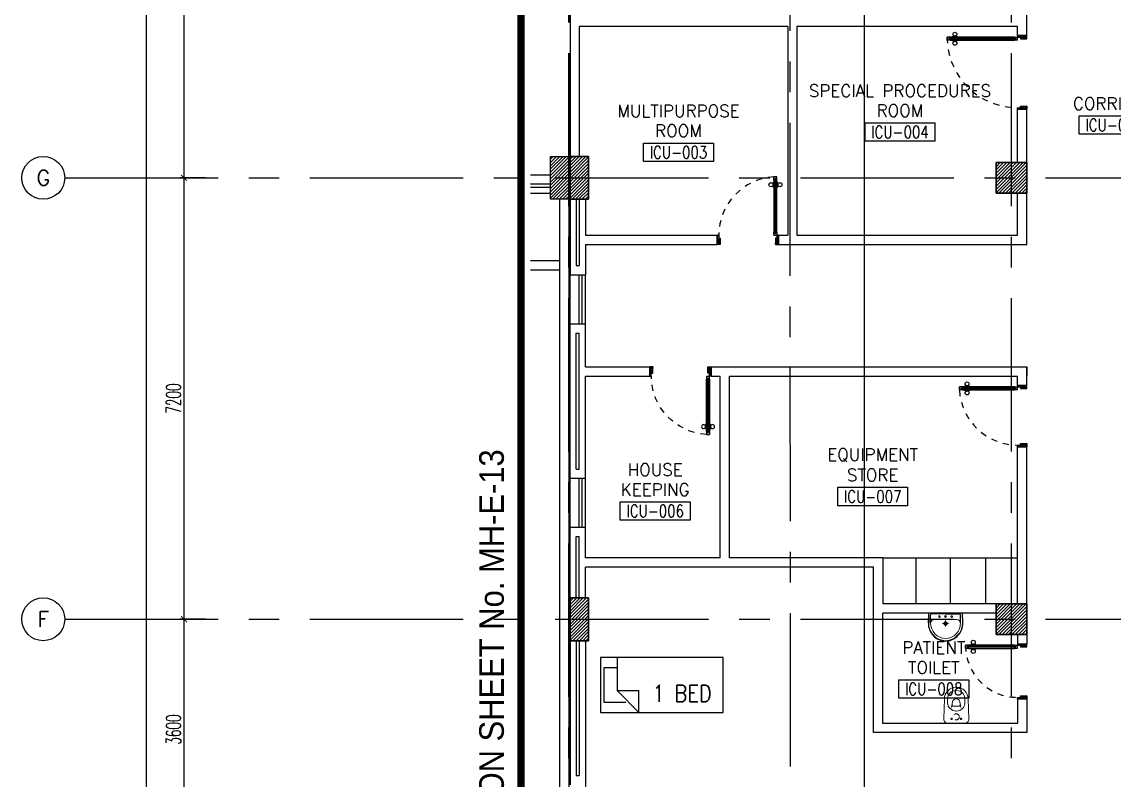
# Model space of a CAD drawing. Extents: x -0.4 to 93.5, y -1.1 to 78.4.
# Drawn here: x -0.35 to 17.47, y 17.52 to 29.89 of the extents above; entities that cross this region are included whole.
import ezdxf
from ezdxf.enums import TextEntityAlignment as Align

# ---------------------------------------------------------------- set-up
doc = ezdxf.new("R2010")
doc.units = 0
doc.header["$MEASUREMENT"] = 0
doc.header["$PDMODE"] = 34
for name, pattern in [('CENTER2', [1.125, 0.75, -0.125, 0.125, -0.125]), ('CENTERX2', [4, 2.5, -0.5, 0.5, -0.5]), ('DASHED', [0.75, 0.5, -0.25]), ('HIDDEN', [0.375, 0.25, -0.125]), ('HIDDEN2', [0.1875, 0.125, -0.0625])]:
    doc.linetypes.add(name, pattern=pattern)
doc.layers.get('0').update_dxf_attribs({"color": 11, "linetype": 'CONTINUOUS'})
doc.layers.get('DEFPOINTS').update_dxf_attribs({"color": 11, "linetype": 'CONTINUOUS'})
for name, color, linetype in [('AX-CR', 11, 'CONTINUOUS'), ('AX-DIM', 11, 'CONTINUOUS'), ('AX-TXT', 11, 'CONTINUOUS'), ('AXES', 11, 'CENTERX2'), ('COL', 11, 'CONTINUOUS'), ('COUNTER', 11, 'CONTINUOUS'), ('DOOR', 11, 'CONTINUOUS'), ('ELEV', 11, 'CONTINUOUS'), ('FIX', 11, 'CONTINUOUS'), ('FUR', 11, 'CONTINUOUS'), ('HAT', 11, 'CONTINUOUS'), ('INSUL', 11, 'CONTINUOUS'), ('RM-BOX', 11, 'CONTINUOUS'), ('RM-NAME', 11, 'CONTINUOUS'), ('RM-NO', 11, 'CONTINUOUS'), ('ROOF', 11, 'CONTINUOUS'), ('RS20', 11, 'CONTINUOUS'), ('SHAFT', 11, 'CONTINUOUS'), ('SUNI-FUR', 11, 'CONTINUOUS'), ('TXT1', 11, 'CONTINUOUS'), ('WALL', 11, 'CONTINUOUS'), ('WIN', 11, 'CONTINUOUS')]:
    doc.layers.add(name, color=color, linetype=linetype)
doc.styles.add('ROMANS', font='ROMANS.shx', dxfattribs={"width": 0.6})
doc.styles.add('RS20', font='ROMANS.shx', dxfattribs={"height": 0.2})
doc.styles.add('TTXT', font='swisse.ttf', dxfattribs={"width": 0.6})
doc.dimstyles.new('STANDARD in', dxfattribs={"dimtxt": 0.24, "dimasz": 0.1, "dimexe": 0.07, "dimexo": 0.05, "dimgap": 0.05, "dimtad": 1, "dimdec": 0, "dimlfac": 1000, "dimzin": 0, "dimdsep": 46, "dimtxsty": 'ROMANS', "dimblk": 'ARCHTICK', "dimcen": 0.05, "dimdle": 0.05, "dimclrd": 7, "dimclre": 7, "dimclrt": 2, "dimadec": 0, "dimazin": 0, "dimtfac": 1, "dimtdec": 0, "dimtmove": 2, "dimatfit": 3, "dimldrblk": 'ARCHTICK', "dimfxl": 0, "dimtolj": 1, "dimtzin": 0, "dimarcsym": 0})

# ---------------------------------------------------------------- blocks, each defined once
blk = doc.blocks.new('AXL')
at = {"layer": 'AX-CR'}
blk.add_circle((-350, 0), 350, dxfattribs=at)
at = {"layer": 'AX-TXT', "style": 'ROMANS'}
blk.add_attdef('AX', text='', height=250, dxfattribs=at).set_placement((-350, 0), align=Align.MIDDLE)
blk = doc.blocks.new('_ARCHTICK')
at = {"color": 0, "linetype": 'ByBlock', "const_width": 0.15}
blk.add_lwpolyline([(-0.5, -0.5), (0.5, 0.5)], dxfattribs=at)
blk = doc.blocks.new('*D126')
at = {"layer": 'AX-DIM', "color": 7, "lineweight": -2, "ltscale": 0.3}
for p, q in [((1.683, 5.45), (1.683, 64.87)), ((5.705, 64.82), (1.613, 64.82)), ((6.384, 5.5), (1.613, 5.5))]:
    blk.add_line(p, q, dxfattribs=at)
at = {"layer": 'DEFPOINTS', "color": 0, "ltscale": 0.3}
for p in [(1.683, 64.82), (5.755, 64.82), (6.434, 5.5)]:
    blk.add_point(p, dxfattribs=at)
at = {"layer": 'AX-DIM', "color": 7, "lineweight": -2, "ltscale": 0.3, "xscale": 0.1, "yscale": 0.1, "zscale": 0.1}
for p, rotation in [((1.683, 64.82), 90), ((1.683, 5.5), 270)]:
    blk.add_blockref('_ARCHTICK', p, dxfattribs=dict(at, rotation=rotation))
at = {"layer": 'AX-DIM', "color": 2, "ltscale": 0.3, "insert": (1.513, 35.16), "char_height": 0.24, "attachment_point": 5, "rotation": 90, "style": 'ROMANS'}
blk.add_mtext('\\A1;59320', dxfattribs=at)
blk = doc.blocks.new('*D117')
at = {"layer": 'AX-DIM', "color": 7, "lineweight": -2, "ltscale": 0.3}
for p, q in [((2.645, 33.35), (2.225, 33.35)), ((2.295, 27.3), (2.295, 33.4)), ((2.645, 27.35), (2.225, 27.35))]:
    blk.add_line(p, q, dxfattribs=at)
at = {"layer": 'DEFPOINTS', "color": 0, "ltscale": 0.3}
for p in [(2.295, 33.35), (2.695, 33.35), (2.695, 27.35)]:
    blk.add_point(p, dxfattribs=at)
at = {"layer": 'AX-DIM', "color": 7, "lineweight": -2, "ltscale": 0.3, "xscale": 0.1, "yscale": 0.1, "zscale": 0.1}
for p, rotation in [((2.295, 33.35), 90), ((2.295, 27.35), 270)]:
    blk.add_blockref('_ARCHTICK', p, dxfattribs=dict(at, rotation=rotation))
at = {"layer": 'AX-DIM', "color": 2, "ltscale": 0.3, "insert": (2.125, 30.35), "char_height": 0.24, "attachment_point": 5, "rotation": 90, "style": 'ROMANS'}
blk.add_mtext('\\A1;6000', dxfattribs=at)
blk = doc.blocks.new('*D116')
at = {"layer": 'AX-DIM', "color": 7, "lineweight": -2, "ltscale": 0.3}
for p, q in [((2.645, 27.35), (2.225, 27.35)), ((2.295, 20.1), (2.295, 27.4)), ((2.645, 20.15), (2.225, 20.15))]:
    blk.add_line(p, q, dxfattribs=at)
at = {"layer": 'DEFPOINTS', "color": 0, "ltscale": 0.3}
for p in [(2.295, 27.35), (2.695, 27.35), (2.695, 20.15)]:
    blk.add_point(p, dxfattribs=at)
at = {"layer": 'AX-DIM', "color": 7, "lineweight": -2, "ltscale": 0.3, "xscale": 0.1, "yscale": 0.1, "zscale": 0.1}
for p, rotation in [((2.295, 27.35), 90), ((2.295, 20.15), 270)]:
    blk.add_blockref('_ARCHTICK', p, dxfattribs=dict(at, rotation=rotation))
at = {"layer": 'AX-DIM', "color": 2, "ltscale": 0.3, "insert": (2.125, 23.75), "char_height": 0.24, "attachment_point": 5, "rotation": 90, "style": 'ROMANS'}
blk.add_mtext('\\A1;7200', dxfattribs=at)
blk = doc.blocks.new('*D115')
at = {"layer": 'AX-DIM', "color": 7, "lineweight": -2, "ltscale": 0.3}
for p, q in [((2.645, 20.15), (2.225, 20.15)), ((2.295, 16.5), (2.295, 20.2)), ((2.645, 16.55), (2.225, 16.55))]:
    blk.add_line(p, q, dxfattribs=at)
at = {"layer": 'DEFPOINTS', "color": 0, "ltscale": 0.3}
for p in [(2.295, 20.15), (2.695, 20.15), (2.695, 16.55)]:
    blk.add_point(p, dxfattribs=at)
at = {"layer": 'AX-DIM', "color": 7, "lineweight": -2, "ltscale": 0.3, "xscale": 0.1, "yscale": 0.1, "zscale": 0.1}
for p, rotation in [((2.295, 20.15), 90), ((2.295, 16.55), 270)]:
    blk.add_blockref('_ARCHTICK', p, dxfattribs=dict(at, rotation=rotation))
at = {"layer": 'AX-DIM', "color": 2, "ltscale": 0.3, "insert": (2.125, 18.35), "char_height": 0.24, "attachment_point": 5, "rotation": 90, "style": 'ROMANS'}
blk.add_mtext('\\A1;3600', dxfattribs=at)
blk = doc.blocks.new('*X82')
at = {"color": 0}
for p, q in [((80579, 132658), (81071, 133150)), ((80579, 132711), (81018, 133150)), ((80579, 132764), (80965, 133150)), ((80579, 132817), (80912, 133150)), ((80579, 132870), (80859, 133150)), ((80579, 132923), (80806, 133150)), ((80579, 132976), (80753, 133150)), ((80579, 133029), (80700, 133150)), ((80579, 133082), (80647, 133150)), ((80579, 133135), (80594, 133150)), ((80624, 132650), (81079, 133105)), ((80677, 132650), (81079, 133052)), ((80730, 132650), (81079, 132999)), ((80783, 132650), (81079, 132946)), ((80836, 132650), (81079, 132892)), ((80890, 132650), (81079, 132839)), ((80943, 132650), (81079, 132786)), ((80996, 132650), (81079, 132733)), ((81049, 132650), (81079, 132680))]:
    blk.add_line(p, q, dxfattribs=at)
blk = doc.blocks.new('COL50')
at = {"layer": 'COL'}
blk.add_lwpolyline([(-250, 250), (-250, -250), (250, -250), (250, 250)], close=True, dxfattribs=at)
blk = doc.blocks.new('C11')
at = {"layer": 'HAT'}
h = blk.add_hatch(dxfattribs=at)
h.set_pattern_fill('ANSI31', color=256, scale=300, style=0)
h.set_pattern_definition([(45, (-248556.182, -75061.005), (-26.5165043, 26.5165043), [])])
h.paths.add_polyline_path([(300, 700), (0, 700), (0, 350), (300, 350)])
h.paths.add_polyline_path([(300, 350), (0, 350), (0, 0), (300, 0)])
at = {"layer": 'COL'}
blk.add_lwpolyline([(300, 700), (300, 0), (0, 0), (0, 700)], close=True, dxfattribs=at)
blk = doc.blocks.new('C11D')
at = {"layer": 'COL', "linetype": 'ByBlock'}
for p in [(-320, 0), (0, 0)]:
    blk.add_blockref('C11', p, dxfattribs=at)
blk = doc.blocks.new('DOOR90')
at = {"layer": 'DOOR', "color": 0, "linetype": 'ByBlock'}
for p, q in [((-150, 0), (-150, -25)), ((-150, 0), (0, 0)), ((0, -50), (0, 0)), ((-1000, -25), (-1000, -75)), ((-1000, -75), (-1000, -25)), ((-950, -25), (-1000, -25)), ((-950, -75), (-1000, -75)), ((-970, -42), (-970, -58)), ((-950, -42), (-970, -42)), ((-950, -58), (-970, -58)), ((-950, -25), (-950, -42)), ((-950, -58), (-950, -75)), ((-918, -25), (-918, -18)), ((-828, -18), (-918, -18)), ((-918, -75), (-918, -82)), ((-828, -82), (-918, -82)), ((-905, -18), (-905, -9)), ((-905, -9), (-840, -9)), ((-905, -18), (-840, -18)), ((-905, -82), (-905, -91)), ((-905, -82), (-840, -82)), ((-905, -91), (-840, -91)), ((-840, -18), (-840, -9)), ((-840, -82), (-840, -91)), ((-828, -25), (-828, -18)), ((-828, -75), (-828, -82)), ((-200, -42), (-200, -25)), ((-200, -25), (-150, -25)), ((-180, -42), (-200, -42)), ((-200, -75), (-200, -58)), ((-200, -58), (-180, -58)), ((-150, -75), (-200, -75)), ((-180, -58), (-180, -42)), ((-150, -75), (-150, -25)), ((-150, -25), (-100, -25)), ((-100, -25), (-100, -50)), ((-100, -50), (0, -50)), ((-150, -900), (-150, -875)), ((-150, -875), (-100, -875)), ((-100, -850), (0, -850)), ((-100, -875), (-100, -850)), ((0, -850), (0, -900)), ((0, -900), (-150, -900)), ((-150, -900), (0, -900))]:
    blk.add_line(p, q, dxfattribs=at)
at = {"layer": 'DOOR', "color": 9, "linetype": 'ByBlock'}
for p, q in [((0, -50), (-114, 0)), ((0, -50), (-40, 0)), ((0, -50), (-100, -37)), ((0, -850), (-114, -900)), ((0, -850), (-100, -863)), ((0, -850), (-40, -900))]:
    blk.add_line(p, q, dxfattribs=at)
at = {"layer": 'DOOR', "linetype": 'ByBlock'}
for p, q in [((-200, -25), (-950, -25)), ((-200, -42), (-950, -42)), ((-200, -58), (-950, -58)), ((-950, -75), (-200, -75))]:
    blk.add_line(p, q, dxfattribs=at)
at = {"layer": 'DOOR', "color": 0, "linetype": 'ByBlock'}
for centre in [(-873, 24), (-873, -124)]:
    blk.add_circle(centre, 32.4, dxfattribs=at)
at = {"layer": 'DOOR', "color": 9, "linetype": 'ByBlock'}
for centre, radius, start, end in [((0, -50), 154, 161.1053, 166.2858), ((0, -50), 134, 158.1598, 169.28), ((0, -50), 94.4, 148.0182, 180), ((0, -50), 74.4, 137.7764, 180), ((0, -50), 114, 154.0838, 167.3774), ((0, -50), 54.4, 113.2074, 180), ((0, -50), 34.4, 90, 180), ((0, -50), 14.4, 90, 180), ((0, -850), 154, 193.7142, 198.8947), ((0, -850), 134, 190.72, 201.8402), ((0, -850), 94.4, 180, 211.9818), ((0, -850), 74.4, 180, 222.2236), ((0, -850), 54.4, 180, 246.7926), ((0, -850), 34.4, 180, 270), ((0, -850), 14.4, 180, 270)]:
    blk.add_arc(centre, radius, start, end, dxfattribs=at)
at = {"layer": 'DOOR', "linetype": 'HIDDEN', "ltscale": 0.5}
blk.add_arc((-150, -25), 850, 180, 270, dxfattribs=at)
blk = doc.blocks.new('RM1')
at = {"layer": 'RM-BOX'}
blk.add_lwpolyline([(570, -200), (-570, -200), (-570, -500), (570, -500)], close=True, dxfattribs=at)
at = {"layer": 'RM-NAME', "style": 'ROMANS'}
for tag, p in [('ROOMNAME1', (0, 324)), ('ROOMNAME2', (0, 0))]:
    blk.add_attdef(tag, text='', height=200, dxfattribs=at).set_placement(p, align=Align.MIDDLE)
at = {"layer": 'RM-NO', "style": 'ROMANS', "width": 0.8}
blk.add_attdef('ROOMNO', text='', height=200, dxfattribs=at).set_placement((0, -350), align=Align.MIDDLE)
blk = doc.blocks.new('DOOR100')
at = {"layer": 'DOOR', "color": 0, "linetype": 'ByBlock'}
for p, q in [((-25, 1300), (-75, 1300)), ((-75, 1300), (-25, 1300)), ((-75, 1250), (-75, 1300)), ((-58, 1250), (-75, 1250)), ((-42, 1270), (-58, 1270)), ((-58, 1250), (-58, 1270)), ((-42, 1250), (-42, 1270)), ((-25, 1250), (-42, 1250)), ((-25, 1250), (-25, 1300)), ((-82, 1205), (-91, 1205)), ((-91, 1205), (-91, 1140)), ((-82, 1140), (-91, 1140)), ((-75, 1218), (-82, 1218)), ((-82, 1128), (-82, 1218)), ((-82, 1205), (-82, 1140)), ((-75, 1128), (-82, 1128)), ((-25, 1218), (-18, 1218)), ((-25, 1128), (-18, 1128)), ((-18, 1128), (-18, 1218)), ((-18, 1205), (-9, 1205)), ((-18, 1205), (-18, 1140)), ((-18, 1140), (-9, 1140)), ((-9, 1205), (-9, 1140)), ((-75, 200), (-58, 200)), ((-75, 150), (-75, 200)), ((-58, 200), (-58, 180)), ((-58, 180), (-42, 180)), ((-42, 200), (-25, 200)), ((-42, 180), (-42, 200)), ((-25, 200), (-25, 150)), ((-1200, 0), (-1200, 150)), ((-1200, 150), (-1175, 150)), ((-1200, 150), (-1200, 0)), ((-1150, 0), (-1200, 0)), ((-1175, 150), (-1175, 100)), ((-1175, 100), (-1150, 100)), ((-1150, 100), (-1150, 0)), ((-75, 150), (-25, 150)), ((-50, 100), (-50, 0)), ((-25, 100), (-50, 100)), ((-50, 0), (0, 0)), ((0, 150), (-25, 150)), ((-25, 150), (-25, 100)), ((0, 150), (0, 0))]:
    blk.add_line(p, q, dxfattribs=at)
at = {"layer": 'DOOR', "linetype": 'ByBlock'}
for p, q in [((-75, 1250), (-75, 200)), ((-58, 200), (-58, 1250)), ((-42, 200), (-42, 1250)), ((-25, 200), (-25, 1250)), ((0, 0), (0, 150))]:
    blk.add_line(p, q, dxfattribs=at)
at = {"layer": 'DOOR', "color": 9, "linetype": 'ByBlock'}
for p, q in [((-1150, 0), (-1200, 114)), ((-1150, 0), (-1200, 40)), ((-1150, 0), (-1163, 100)), ((-50, 0), (0, 114)), ((-50, 0), (-37, 100)), ((-50, 0), (0, 40))]:
    blk.add_line(p, q, dxfattribs=at)
at = {"layer": 'DOOR', "color": 0, "linetype": 'ByBlock'}
for centre in [(-124, 1173), (24, 1173)]:
    blk.add_circle(centre, 32.4, dxfattribs=at)
at = {"layer": 'DOOR', "linetype": 'HIDDEN', "ltscale": 0.5}
blk.add_arc((-25, 150), 1150, 90, 180.0001, dxfattribs=at)
at = {"layer": 'DOOR', "color": 9, "linetype": 'ByBlock'}
for centre, radius, start, end in [((-1150, 0), 154, 103.7142, 108.8947), ((-1150, 0), 134, 100.72, 111.8402), ((-1150, 0), 94.4, 90, 121.9818), ((-1150, 0), 74.4, 90, 132.2236), ((-1150, 0), 54.4, 90, 156.7926), ((-1150, 0), 34.4, 90, 180), ((-1150, 0), 14.4, 90, 180), ((-50, 0), 94.4, 58.0182, 90), ((-50, 0), 74.4, 47.7764, 90), ((-50, 0), 54.4, 23.2074, 90), ((-50, 0), 34.4, 0, 90), ((-50, 0), 14.4, 0, 90), ((-50, 0), 134, 68.1598, 79.28), ((-50, 0), 114, 64.0838, 77.3774), ((-50, 0), 154, 71.1053, 76.2858)]:
    blk.add_arc(centre, radius, start, end, dxfattribs=at)
blk = doc.blocks.new('LAV1')
at = {"layer": 'FIX', "linetype": 'ByBlock', "ltscale": 0.3}
for p, q in [((-280, 210), (-275, 50)), ((-245, 210), (-245, 85)), ((245, 210), (245, 85)), ((280, 210), (275, 50)), ((0, 60), (-220, 60)), ((0, 60), (220, 60))]:
    blk.add_line(p, q, dxfattribs=at)
at = {"layer": 'FIX', "linetype": 'Continuous', "lineweight": 20}
for p, q in [((-275, 210), (-275, 50)), ((275, 210), (275, 50)), ((0, 50), (-275, 50)), ((0, 50), (-252, 50)), ((0, 155), (-181, 155)), ((0, 155), (181, 155)), ((0, 50), (252, 50)), ((0, 50), (275, 50))]:
    blk.add_line(p, q, dxfattribs=at)
at = {"layer": 'FIX', "linetype": 'DASHED', "lineweight": 20, "ltscale": 0.05}
for p, q in [((50, 220), (-50, 220)), ((0, 170), (0, 270)), ((0, 170), (0, 270))]:
    blk.add_line(p, q, dxfattribs=at)
at = {"layer": 'FIX', "lineweight": 20}
for p, q in [((16, 107), (-15, 107)), ((0, 92), (0, 123))]:
    blk.add_line(p, q, dxfattribs=at)
for centre, radius in [((0, 220), 29.5), ((0, 220), 22.5), ((0, 107), 15.5)]:
    blk.add_circle(centre, radius, dxfattribs=at)
at = {"layer": 'FIX', "linetype": 'HIDDEN', "lineweight": 20, "ltscale": 0.05}
for centre in [(-100, 107), (100, 107)]:
    blk.add_circle(centre, 12.4, dxfattribs=at)
at = {"layer": 'FIX', "linetype": 'ByBlock', "ltscale": 0.3}
for centre, radius, start, end in [((7, 220), 287, 91.3776, 182.0064), ((-7, 220), 287, 357.9936, 88.6224), ((-220, 85), 24.9, 179.7021, 269.9486), ((220, 85), 24.9, 270.0514, 0.2979)]:
    blk.add_arc(centre, radius, start, end, dxfattribs=at)
at = {"layer": 'FIX', "linetype": 'Continuous', "lineweight": 20}
for centre, radius, start, end in [((8, 217), 283, 91.6988, 181.351), ((8, 212), 253, 91.7328, 180.4884), ((-8, 217), 283, 358.649, 88.3012), ((-8, 212), 253, 359.5116, 88.2672), ((-179, 222), 66.9, 190.2006, 268.0786), ((179, 222), 66.9, 271.9214, 349.7994)]:
    blk.add_arc(centre, radius, start, end, dxfattribs=at)
blk = doc.blocks.new('WC1')
at = {"layer": 'FIX', "lineweight": 20}
for p, q in [((-210, 204), (-538, 194)), ((-727, 5), (-727, -5)), ((-674, 5), (-674, -5)), ((-534, 24), (-540, 0)), ((-540, 0), (-534, -24)), ((-475, 141), (-538, 141)), ((-395, 76), (-490, 60)), ((-339, 5), (-339, -5)), ((-538, -141), (-475, -141)), ((-490, -60), (-395, -76)), ((-538, -194), (-210, -204))]:
    blk.add_line(p, q, dxfattribs=at)
at = {"layer": 'FIX', "linetype": 'Continuous', "lineweight": 20}
blk.add_line((-420, -47), (-420, 45), dxfattribs=at)
at = {"layer": 'FIX', "lineweight": 20}
blk.add_lwpolyline([(-213, -204), (-210, -204, 0.414214), (-137, -131), (-137, 0), (-137, 131, 0.414214), (-210, 204)], format="xyb", dxfattribs=at)
at = {"layer": 'FIX', "linetype": 'HIDDEN2', "lineweight": 20, "ltscale": 0.3}
blk.add_circle((-245, 0), 49.8, dxfattribs=at)
at = {"layer": 'FIX', "linetype": 'HIDDEN', "lineweight": 20, "ltscale": 0.05}
for centre in [(-213, 78), (-213, -77)]:
    blk.add_circle(centre, 11.6, dxfattribs=at)
at = {"layer": 'FIX', "lineweight": 20}
for centre, radius, start, end in [((-538, 5), 189, 90, 180), ((-538, 5), 136, 90, 180), ((-473, -7), 68.2, 128.9242, 152.8468), ((-464, -18), 82, 108.496, 128.9242), ((-475, 5), 136, 360, 90), ((-538, -5), 189, 180, 270), ((-538, -5), 136, 180, 270), ((-473, 7), 68.2, 207.1532, 231.0758), ((-464, 18), 82, 231.0758, 251.504), ((-475, -5), 136, 270, 0)]:
    blk.add_arc(centre, radius, start, end, dxfattribs=at)
at = {"layer": 'FIX', "linetype": 'Continuous', "lineweight": 20}
for centre, start, end in [((-443, 46), 357.6662, 91.6121), ((-442, -46), 268.3879, 2.3338)]:
    blk.add_arc(centre, 22.3, start, end, dxfattribs=at)
blk = doc.blocks.new('DOOR-10')
at = {"layer": 'DOOR', "color": 0, "linetype": 'ByBlock'}
for p, q in [((-26, 1100), (-76, 1100)), ((-76, 1100), (-26, 1100)), ((-76, 1050), (-76, 1100)), ((-43, 1070), (-59, 1070)), ((-59, 1050), (-59, 1070)), ((-43, 1050), (-43, 1070)), ((-26, 1050), (-26, 1100)), ((-83, 1005), (-92, 1005)), ((-92, 1005), (-92, 940)), ((-83, 940), (-92, 940)), ((-76, 1018), (-83, 1018)), ((-83, 928), (-83, 1018)), ((-83, 1005), (-83, 940)), ((-76, 928), (-83, 928)), ((-59, 1050), (-76, 1050)), ((-26, 1050), (-43, 1050)), ((-26, 1018), (-18, 1018)), ((-26, 928), (-18, 928)), ((-18, 928), (-18, 1018)), ((-18, 1005), (-9, 1005)), ((-18, 1005), (-18, 940)), ((-18, 940), (-9, 940)), ((-9, 1005), (-9, 940)), ((-76, 200), (-59, 200)), ((-76, 150), (-76, 200)), ((-59, 200), (-59, 180)), ((-59, 180), (-43, 180)), ((-43, 200), (-26, 200)), ((-43, 180), (-43, 200)), ((-26, 200), (-26, 150)), ((-1001, 0), (-1001, 150)), ((-1001, 150), (-976, 150)), ((-1001, 150), (-1001, 0)), ((-951, 0), (-1001, 0)), ((-976, 150), (-976, 100)), ((-976, 100), (-951, 100)), ((-951, 100), (-951, 0)), ((-76, 150), (-26, 150)), ((-51, 100), (-51, 0)), ((-26, 100), (-51, 100)), ((-51, 0), (-1, 0)), ((-1, 150), (-26, 150)), ((-26, 150), (-26, 100))]:
    blk.add_line(p, q, dxfattribs=at)
at = {"layer": 'DOOR', "linetype": 'ByBlock'}
for p, q in [((-76, 1050), (-76, 200)), ((-59, 200), (-59, 1050)), ((-43, 200), (-43, 1050)), ((-26, 200), (-26, 1050))]:
    blk.add_line(p, q, dxfattribs=at)
at = {"layer": 'DOOR', "color": 9, "linetype": 'ByBlock'}
for p, q in [((-951, 0), (-1001, 114)), ((-951, 0), (-1001, 40)), ((-951, 0), (-964, 100)), ((-51, 0), (-1, 114)), ((-51, 0), (-37, 100)), ((-51, 0), (-1, 40)), ((-1, 0), (-1, 150))]:
    blk.add_line(p, q, dxfattribs=at)
at = {"layer": 'DOOR', "color": 0, "linetype": 'ByBlock'}
for centre in [(-124, 973), (23, 973)]:
    blk.add_circle(centre, 32.4, dxfattribs=at)
at = {"layer": 'DOOR', "linetype": 'HIDDEN', "ltscale": 0.5}
blk.add_arc((-23, 149), 952, 93.1482, 179.9482, dxfattribs=at)
at = {"layer": 'DOOR', "color": 9, "linetype": 'ByBlock'}
for centre, radius, start, end in [((-951, 0), 154, 103.7142, 108.8947), ((-951, 0), 134, 100.72, 111.8402), ((-951, 0), 94.4, 90, 121.9818), ((-951, 0), 74.4, 90, 132.2236), ((-951, 0), 54.4, 90, 156.7926), ((-951, 0), 34.4, 90, 180), ((-951, 0), 14.4, 90, 180), ((-51, 0), 94.4, 58.0182, 90), ((-51, 0), 74.4, 47.7764, 90), ((-51, 0), 54.4, 23.2074, 90), ((-51, 0), 34.4, 0, 90), ((-51, 0), 14.4, 0, 90), ((-51, 0), 134, 68.1598, 79.28), ((-51, 0), 114, 64.0838, 77.3774), ((-51, 0), 154, 71.1053, 76.2858)]:
    blk.add_arc(centre, radius, start, end, dxfattribs=at)

msp = doc.modelspace()

# ---------------------------------------------------------------- linework, layer by layer
at = {"layer": 'AXES'}
for p, q in [((15.7924, -1.1143), (15.7924, 77.6984)), ((8.5724, -1.1143), (8.5724, 77.3484)), ((8.5924, -1.1143), (8.5924, 77.3484)), ((12.1924, 5.75), (12.1674, 64.57)), ((0.35, 27.35), (24.7924, 27.35)), ((0.35, 20.15), (24.7924, 20.15))]:
    msp.add_line(p, q, dxfattribs=at)
at = {"layer": 'COUNTER', "linetype": 'ByBlock'}
for p, q in [((13.6924, 21.15), (15.8924, 21.15)), ((14.2333, 21.15), (14.2333, 20.4)), ((14.7924, 21.15), (14.7924, 20.4)), ((15.3696, 21.15), (15.3696, 20.4))]:
    msp.add_line(p, q, dxfattribs=at)
at = {"layer": 'ELEV', "linetype": 'CENTER2', "const_width": 0.12}
msp.add_lwpolyline([(7.7917, 4.3737), (7.7917, 68.212)], dxfattribs=at)
at = {"layer": 'FUR'}
for p, q in [((11.0888, 19.5265), (9.0888, 19.5265)), ((9.0888, 19.5265), (9.0888, 18.6265)), ((9.3604, 19.5265), (9.3604, 18.9877)), ((11.0888, 18.6265), (11.0888, 19.5265)), ((9.1442, 19.3566), (9.1442, 18.7987)), ((9.3604, 19.3566), (9.1442, 19.3566)), ((9.3604, 18.9877), (9.7138, 18.9877)), ((9.3604, 18.9877), (9.7138, 18.6265)), ((9.7138, 18.6265), (9.7138, 18.9877)), ((9.1442, 18.7987), (9.5039, 18.7987)), ((9.0888, 18.6265), (11.0888, 18.6265))]:
    msp.add_line(p, q, dxfattribs=at)
at = {"layer": 'INSUL'}
for p, q in [((7.9459, 27.25), (8.2724, 27.25)), ((7.9459, 27.2), (8.2724, 27.2)), ((8.6924, 27), (8.6924, 25.9182)), ((8.7424, 27), (8.7424, 25.9182)), ((8.6924, 25.9182), (8.7424, 25.9182)), ((8.6924, 24.8182), (8.7424, 24.8182)), ((8.6924, 22.5994), (8.6924, 24.8182)), ((8.7424, 22.5994), (8.7424, 24.8182)), ((8.6924, 22.5994), (8.7424, 22.5994)), ((8.6924, 20.5), (8.6924, 21.4994)), ((8.6924, 21.4994), (8.7424, 21.4994)), ((8.7424, 20.5), (8.7424, 21.4994)), ((8.6924, 19.8), (8.6924, 17.6)), ((8.7424, 19.8), (8.7424, 17.6)), ((8.6924, 17.6), (8.7424, 17.6))]:
    msp.add_line(p, q, dxfattribs=at)
at = {"layer": 'ROOF'}
for p, q in [((8.5724, 27.1), (8.5724, 5.7)), ((8.4224, 27), (8.4224, 13.3))]:
    msp.add_line(p, q, dxfattribs=at)
at = {"layer": 'SHAFT', "color": 7, "linetype": 'ByBlock'}
for p, q in [((7.9459, 26), (8.4224, 26)), ((7.9459, 25.85), (8.4224, 25.85))]:
    msp.add_line(p, q, dxfattribs=at)
at = {"layer": 'SUNI-FUR', "linetype": 'Continuous'}
msp.add_line((13.3924, 5.75), (13.3924, 64.57), dxfattribs=at)
at = {"layer": 'WALL'}
for p, q in [((8.5924, 33.1), (8.5924, 27.6)), ((16.0424, 29.67), (16.0424, 32.55)), ((8.7424, 29.82), (8.7424, 27.7)), ((15.8924, 29.67), (15.8924, 29.82)), ((15.8924, 27.6), (15.8924, 28.47)), ((16.0424, 26.265), (16.0424, 28.47)), ((7.9459, 27.4), (8.2724, 27.4)), ((7.9459, 27.1), (8.2724, 27.1)), ((15.8924, 26.415), (15.8924, 27.1)), ((8.5924, 27), (8.5924, 25.7682)), ((8.8424, 27), (8.8424, 26.415)), ((8.8424, 26.265), (8.8424, 25.7682)), ((8.5924, 25.7682), (8.8424, 25.7682)), ((8.5924, 24.9682), (8.8424, 24.9682)), ((8.5924, 22.4494), (8.5924, 24.9682)), ((8.8424, 24.265), (8.8424, 24.9682)), ((16.0424, 23.965), (16.0424, 24.265)), ((8.8424, 22.4494), (8.8424, 24.115)), ((11.0424, 21.15), (11.0424, 24.115)), ((11.1924, 21.15), (11.1924, 24.115)), ((15.8924, 23.965), (15.8924, 24.115)), ((15.8924, 20.4), (15.8924, 22.965)), ((16.0424, 20.4), (16.0424, 22.965)), ((8.5924, 22.4494), (8.8424, 22.4494)), ((8.5924, 20.5), (8.5924, 21.6494)), ((8.5924, 21.6494), (8.8424, 21.6494)), ((8.8424, 21.15), (8.8424, 21.6494)), ((8.8424, 20.5), (8.8424, 21)), ((8.5924, 19.8), (8.5924, 17.45)), ((8.8424, 19.8), (8.8424, 17.45)), ((15.8924, 19.9), (15.8924, 19.75)), ((16.0424, 19.9), (16.0424, 19.75)), ((15.8924, 19.75), (16.0424, 19.75)), ((15.8924, 18.85), (16.0424, 18.85)), ((15.8924, 18.85), (15.8924, 18.45)), ((16.0424, 18.85), (16.0424, 18.3))]:
    msp.add_line(p, q, dxfattribs=at)
at = {"layer": 'WALL', "linetype": 'ByBlock'}
for p, q in [((12.1424, 29.82), (8.7424, 29.82)), ((12.1424, 29.82), (12.1424, 26.415)), ((15.8924, 29.82), (12.2924, 29.82)), ((12.2924, 29.82), (12.2924, 26.415)), ((16.0424, 29.67), (15.8924, 29.67)), ((16.0424, 28.47), (15.8924, 28.47)), ((8.8424, 26.415), (10.9924, 26.415)), ((10.9924, 26.415), (10.9924, 26.265)), ((11.9924, 26.415), (11.9924, 26.265)), ((11.9924, 26.415), (12.1424, 26.415)), ((12.2924, 26.415), (15.8924, 26.415)), ((8.8424, 26.265), (10.9924, 26.265)), ((11.9924, 26.265), (16.0424, 26.265)), ((8.8424, 24.265), (9.8924, 24.265)), ((9.8924, 24.265), (9.8924, 24.115)), ((10.8924, 24.265), (10.8924, 24.115)), ((10.8924, 24.265), (16.0424, 24.265)), ((16.0424, 24.265), (16.0424, 24.115)), ((8.8424, 24.115), (9.8924, 24.115)), ((10.8924, 24.115), (11.0424, 24.115)), ((11.1924, 24.115), (15.8924, 24.115)), ((16.0424, 23.965), (15.8924, 23.965)), ((16.0424, 22.965), (15.8924, 22.965)), ((11.0424, 21.15), (8.8424, 21.15)), ((13.6924, 21.15), (11.1924, 21.15)), ((13.6924, 21.15), (13.6924, 20.4)), ((13.5424, 21), (8.8424, 21)), ((13.5424, 18.3), (13.5424, 21)), ((15.5424, 20.4), (13.6924, 20.4)), ((15.5424, 20.25), (13.6924, 20.25)), ((13.6924, 18.45), (13.6924, 20.25)), ((8.8424, 18.65), (8.8424, 13.3)), ((15.8924, 18.45), (13.6924, 18.45)), ((16.0424, 18.3), (13.5424, 18.3))]:
    msp.add_line(p, q, dxfattribs=at)
at = {"layer": 'WALL', "linetype": 'ByBlock', "ltscale": 0.3}
for points in [[(8.2724, 27.7), (8.5724, 27.7), (8.5724, 27), (8.2724, 27)], [(8.5924, 27), (8.8924, 27), (8.8924, 27.7), (8.5924, 27.7)], [(15.5424, 27.6), (16.0424, 27.6), (16.0424, 27.1), (15.5424, 27.1)], [(8.5924, 19.8), (8.8924, 19.8), (8.8924, 20.5), (8.5924, 20.5)], [(15.5424, 20.4), (16.0424, 20.4), (16.0424, 19.9), (15.5424, 19.9)]]:
    msp.add_lwpolyline(points, close=True, dxfattribs=at)
at = {"layer": 'WIN'}
for p, q in [((8.5924, 24.9682), (8.5924, 25.7682)), ((8.7424, 24.9682), (8.7424, 25.7682)), ((8.7924, 24.9682), (8.7924, 25.7682)), ((8.8424, 24.9682), (8.8424, 25.7682)), ((8.5924, 21.6494), (8.5924, 22.4494)), ((8.7424, 21.6494), (8.7424, 22.4494)), ((8.7924, 21.6494), (8.7924, 22.4494)), ((8.8424, 21.6494), (8.8424, 22.4494))]:
    msp.add_line(p, q, dxfattribs=at)

# ---------------------------------------------------------------- block references
at = {"layer": 'AXES', "xscale": 0.001, "yscale": 0.001, "zscale": 0.001}
for p, values in [((0.35, 27.35), {'AX': 'G'}), ((0.35, 20.15), {'AX': 'F'})]:
    msp.add_blockref('AXL', p, dxfattribs=at).add_auto_attribs(values)
at = {"layer": 'COL', "linetype": 'ByBlock', "xscale": 0.001, "yscale": 0.001, "zscale": 0.001}
for name, p in [('C11D', (8.5924, 27)), ('C11', (8.5924, 19.8))]:
    msp.add_blockref(name, p, dxfattribs=at)
at = {"layer": 'COL', "xscale": 0.001, "yscale": 0.001, "zscale": 0.001}
for p in [(15.7924, 27.35), (15.7924, 20.15)]:
    msp.add_blockref('COL50', p, dxfattribs=at)
at = {"layer": 'DOOR', "color": 0, "linetype": 'ByBlock', "xscale": 0.001, "yscale": 0.001, "zscale": 0.001, "rotation": 90}
msp.add_blockref('DOOR100', (16.0424, 29.67), dxfattribs=at)
at = {"layer": 'DOOR', "color": 0, "linetype": 'ByBlock', "ltscale": 0.3, "xscale": 0.001, "yscale": 0.001, "zscale": 0.001}
msp.add_blockref('DOOR-10', (11.9931, 26.265), dxfattribs=at)
at = {"layer": 'DOOR', "color": 0, "linetype": 'ByBlock', "ltscale": 0.3, "yscale": 0.001, "zscale": 0.001}
for p, xscale, rotation in [((10.8931, 24.265), -0.001, 180), ((16.0424, 23.9657), 0.001, 90)]:
    msp.add_blockref('DOOR-10', p, dxfattribs=dict(at, xscale=xscale, rotation=rotation))
at = {"layer": 'DOOR', "color": 0, "linetype": 'ByBlock', "xscale": 0.001, "yscale": 0.001, "zscale": 0.001}
msp.add_blockref('DOOR90', (16.0424, 19.75), dxfattribs=at)
at = {"layer": 'FIX', "xscale": 0.001, "yscale": 0.001, "zscale": 0.001}
for name, p, rotation in [('LAV1', (14.7174, 20.3), 180), ('WC1', (14.8924, 18.313), 270)]:
    msp.add_blockref(name, p, dxfattribs=dict(at, rotation=rotation))
at = {"layer": 'HAT', "xscale": 0.001, "yscale": 0.001, "zscale": 0.001}
for p in [(-65.0369, -105.5497), (-65.0369, -112.7497)]:
    msp.add_blockref('*X82', p, dxfattribs=at)
at = {"layer": 'RM-NAME'}
ref = msp.add_blockref('RM1', (13.9739, 28.4473), dxfattribs=dict(at, xscale=-0.001, yscale=0.001, zscale=0.001))
ref.add_attrib('ROOMNO', 'ICU-004', dxfattribs={"layer": 'RM-NO', "height": 0.2, "style": 'ROMANS', "width": 0.8}).set_placement((13.9739, 28.0973), align=Align.MIDDLE)
ref.add_attrib('ROOMNAME2', 'ROOM', dxfattribs={"height": 0.2, "style": 'ROMANS'}).set_placement((13.9739, 28.4473), align=Align.MIDDLE)
ref.add_attrib('ROOMNAME1', 'SPECIAL PROCEDURES', dxfattribs={"height": 0.2, "style": 'ROMANS'}).set_placement((13.9739, 28.7711), align=Align.MIDDLE)
ref = msp.add_blockref('RM1', (10.3609, 28.1181), dxfattribs=dict(at, xscale=-0.001, yscale=0.001, zscale=0.001))
ref.add_attrib('ROOMNO', 'ICU-003', dxfattribs={"layer": 'RM-NO', "height": 0.2, "style": 'ROMANS', "width": 0.8}).set_placement((10.3609, 27.7681), align=Align.MIDDLE)
ref.add_attrib('ROOMNAME2', 'ROOM', dxfattribs={"height": 0.2, "style": 'ROMANS'}).set_placement((10.3609, 28.1181), align=Align.MIDDLE)
ref.add_attrib('ROOMNAME1', 'MULTIPURPOSE', dxfattribs={"height": 0.2, "style": 'ROMANS'}).set_placement((10.3609, 28.442), align=Align.MIDDLE)
ref = msp.add_blockref('RM1', (17.4676, 28.5619), dxfattribs=dict(at, xscale=-0.001, yscale=0.001, zscale=0.001))
ref.add_attrib('ROOMNO', 'ICU-005', dxfattribs={"layer": 'RM-NO', "height": 0.2, "style": 'ROMANS', "width": 0.8}).set_placement((17.4676, 28.2119), align=Align.MIDDLE)
ref.add_attrib('ROOMNAME2', 'CORRIDOR', dxfattribs={"height": 0.2, "style": 'ROMANS'}).set_placement((17.4676, 28.5619), align=Align.MIDDLE)
ref = msp.add_blockref('RM1', (13.5289, 22.5023), dxfattribs=dict(at, xscale=-0.001, yscale=0.001, zscale=0.001))
ref.add_attrib('ROOMNO', 'ICU-007', dxfattribs={"layer": 'RM-NO', "height": 0.2, "style": 'ROMANS', "width": 0.8}).set_placement((13.5289, 22.1523), align=Align.MIDDLE)
ref.add_attrib('ROOMNAME2', 'STORE', dxfattribs={"height": 0.2, "style": 'ROMANS'}).set_placement((13.5289, 22.5023), align=Align.MIDDLE)
ref.add_attrib('ROOMNAME1', 'EQUIPMENT', dxfattribs={"height": 0.2, "style": 'ROMANS'}).set_placement((13.5289, 22.8261), align=Align.MIDDLE)
ref = msp.add_blockref('RM1', (9.9811, 22.2649), dxfattribs=dict(at, xscale=-0.001, yscale=0.001, zscale=0.001))
ref.add_attrib('ROOMNO', 'ICU-006', dxfattribs={"layer": 'RM-NO', "height": 0.2, "style": 'ROMANS', "width": 0.8}).set_placement((9.9811, 21.9149), align=Align.MIDDLE)
ref.add_attrib('ROOMNAME2', 'KEEPING', dxfattribs={"height": 0.2, "style": 'ROMANS'}).set_placement((9.9811, 22.2649), align=Align.MIDDLE)
ref.add_attrib('ROOMNAME1', 'HOUSE', dxfattribs={"height": 0.2, "style": 'ROMANS'}).set_placement((9.9811, 22.5887), align=Align.MIDDLE)
ref = msp.add_blockref('RM1', (14.5252, 19.3632), dxfattribs=dict(at, xscale=-0.001, yscale=0.001, zscale=0.001))
ref.add_attrib('ROOMNO', 'ICU-008', dxfattribs={"layer": 'RM-NO', "height": 0.2, "style": 'ROMANS', "width": 0.8}).set_placement((14.5252, 19.0132), align=Align.MIDDLE)
ref.add_attrib('ROOMNAME2', 'TOILET', dxfattribs={"height": 0.2, "style": 'ROMANS'}).set_placement((14.5252, 19.3632), align=Align.MIDDLE)
ref.add_attrib('ROOMNAME1', 'PATIENT', dxfattribs={"height": 0.2, "style": 'ROMANS'}).set_placement((14.5252, 19.6871), align=Align.MIDDLE)

# ---------------------------------------------------------------- texts
at = {"layer": 'RS20', "style": 'RS20', "width": 0.85}
msp.add_text('1 BED', height=0.2736, dxfattribs=at).set_placement((10.4198, 18.9403), align=Align.MIDDLE)
at = {"layer": 'TXT1', "color": 6, "style": 'TTXT', "width": 0.9}
msp.add_text('MATCH LINE CONTINUATION SHEET No. MH-E-13', height=0.401182, rotation=90, dxfattribs=at).set_placement((7.5121, 10.984))

# ---------------------------------------------------------------- dimensions: what is measured, and where the dimension line sits
at = {"layer": 'AX-DIM'}
for base, p1, p2, picture, middle in [((1.6833, 64.82), (6.4338, 5.5), (5.7553, 64.82), '*D126', (1.5133, 35.16)), ((2.2948, 33.35), (2.6948, 27.35), (2.6948, 33.35), '*D117', (2.1248, 30.35)), ((2.2948, 27.35), (2.6948, 20.15), (2.6948, 27.35), '*D116', (2.1248, 23.75)), ((2.2948, 20.15), (2.6948, 16.55), (2.6948, 20.15), '*D115', (2.1248, 18.35))]:
    dim = msp.add_linear_dim(base=base, p1=p1, p2=p2, angle=90, dimstyle='STANDARD in', dxfattribs=at)
    dim.commit()
    dim.dimension.update_dxf_attribs({"geometry": picture, "text_midpoint": middle})

doc.saveas('drawing.dxf')
